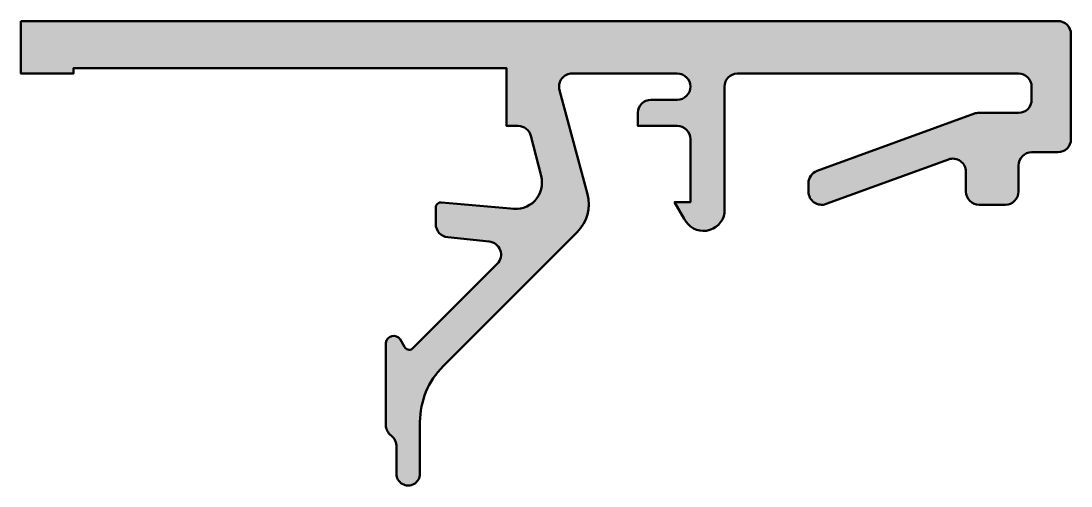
# Model space of a CAD drawing. Extents: x 0.5 to 40.5, y -17.7 to 0.
import ezdxf

# ---------------------------------------------------------------- set-up
doc = ezdxf.new("R2010")
doc.units = 0
doc.layers.add('0S-Alu contour', color=7, linetype='Continuous', lineweight=50)
doc.layers.add('0S-Alu hatch', color=252, linetype='Continuous', lineweight=25)

# ---------------------------------------------------------------- blocks, each defined once
blk = doc.blocks.new('173880__80328877_5C78_4827_976D_F83C66BFE9D3_')
at = {"layer": '0S-Alu hatch'}
h = blk.add_hatch(color=256, dxfattribs=at)
edge = h.paths.add_edge_path()
edge.add_line((0.4999847412109375, 0), (0.4999847412109375, -2))
edge.add_line((0.4999847412109375, -2), (2.499969482421875, -2))
edge.add_line((2.499969482421875, -2), (2.499969482421875, -1.79998779296875))
edge.add_line((2.499969482421875, -1.79998779296875), (19, -1.79998779296875))
edge.add_line((19, -1.79998779296875), (19, -4))
edge.add_line((19, -4), (19.44497680664063, -4))
edge.add_ellipse((19.44603223201999, -4.498065809519933), major_axis=(-0.4980669277672208, 0), ratio=1, start_angle=194.7694204251039, end_angle=270.1214123277691, ccw=False)
edge.add_line((19.92764282226562, -4.371093750000002), (20.3116455078125, -5.903350830078125))
edge.add_ellipse((19.34723133028627, -6.162295882190795), major_axis=(-0.9985726041842061, 0), ratio=1, start_angle=78.4347477370074, end_angle=195.0294322790904, ccw=False)
edge.add_line((19.14703369140623, -7.140594482421869), (16.51734924316406, -6.910720825195312))
edge.add_arc((16.5003292472873, -7.109955279468167), 0.1999601160958034, 85.11724982334312, 179.934289443893)
edge.add_line((16.30036926269531, -7.109725952148438), (16.30036926269531, -7.739715576171871))
edge.add_arc((16.80139228170946, -7.739089835725791), 0.5010234097656094, 180.0715581253361, 264.8400928126092)
edge.add_line((16.75633239746094, -8.23808288574219), (18.33198547363281, -8.401992797851562))
edge.add_ellipse((18.28814983352456, -8.899941255845627), major_axis=(-0.4998742143403351, 0), ratio=1, start_angle=135.0647572960069, end_angle=264.9690794786523, ccw=False)
edge.add_line((18.64201354980468, -9.253005981445318), (15.39959716796875, -12.49539184570312))
edge.add_ellipse((15.29148503289476, -12.32712635215243), major_axis=(-0.200003775139658, 0), ratio=1, start_angle=24.547458216117718, end_angle=122.721119732212, ccw=False)
edge.add_line((15.10955810546875, -12.41021728515624), (14.94467163085937, -12.1246337890625))
edge.add_arc((14.69776348051752, -12.29500458089448), 0.2999830685466978, 34.60633079966674, 173.0836565417521)
edge.add_line((14.39996337890625, -12.25888061523437), (14.39996337890625, -15.39343851625852))
edge.add_arc((14.89996337890641, -15.39343851625852), 0.5000000000001616, 180, 233.2856756975385)
edge.add_ellipse((14.30220089653287, -16.1949801213624), major_axis=(-0.4998944594533734, 0), ratio=1, start_angle=174.6989070625061, end_angle=233.28567569753972, ccw=False)
edge.add_line((14.79995727539062, -16.24116516113281), (14.79995727539062, -17.24501037597656))
edge.add_arc((15.24995422363281, -17.24501800537109), 0.4499969483068631, 179.9990285890416, 359.9990285890417)
edge.add_line((15.699951171875, -17.24502563476318), (15.699951171875, -15.27601623535155))
edge.add_ellipse((18.69205719150679, -15.27388344802485), major_axis=(-2.992106779762144, 0), ratio=1, start_angle=-45.077802102275314, end_angle=0.040840695793292525, ccw=False)
edge.add_line((16.57919311523438, -13.15527343749999), (21.68899536132812, -8.044006347656245))
edge.add_arc((20.62966985239127, -6.984461419619774), 1.498267662472939, 314.9940667498642, 375.0242258421281)
edge.add_line((22.07672119140625, -6.596069335937501), (21.01409912109375, -2.628997802734374))
edge.add_ellipse((21.49774803856415, -2.500442203135961), major_axis=(-0.5004426216444777, 0), ratio=1, start_angle=-89.9259009455875, end_angle=14.885237547700399, ccw=False)
edge.add_line((21.49710083007812, -2.000000000000001), (25.5000114440918, -2))
edge.add_ellipse((25.5000114440918, -2.499994277954101), major_axis=(-0.4999942779541016, 0), ratio=1, start_angle=89.9999999999996, end_angle=269.9999999999996, ccw=False)
edge.add_line((25.5000114440918, -2.999988555908203), (24.5000114440918, -2.999988555908203))
edge.add_arc((24.49974971047658, -3.499726822292981), 0.4997383349251373, 89.96999183143163, 180.0300081685689)
edge.add_line((24.0000114440918, -3.499988555908208), (24.0000114440918, -3.999988555908203))
edge.add_line((24.0000114440918, -3.999988555908203), (25.5000114440918, -3.999988555908203))
edge.add_ellipse((25.5002723818131, -4.499727618186902), major_axis=(-0.4997391304027416, 0), ratio=1, start_angle=179.9700831295418, end_angle=270.02991687045517, ccw=False)
edge.add_line((26.0000114440918, -4.499988555908229), (26.0000114440918, -6.899994850158691))
edge.add_line((26.0000114440918, -6.899994850158691), (25.40000534057617, -6.899994850158692))
edge.add_line((25.40000534057617, -6.899994850158692), (25.76862716674805, -7.531220436096194))
edge.add_arc((26.50091983192851, -7.188229034208612), 0.8086381448125665, 205.0974624132653, 351.1816044714451)
edge.add_line((27.29999923706055, -7.312195777893061), (27.29998779296875, -2.498992919921876))
edge.add_ellipse((27.79806723262325, -2.498204101586346), major_axis=(-0.4980800642877754, 0), ratio=1, start_angle=-87.80865531429208, end_angle=0.0907403920861043, ccw=False)
edge.add_line((27.77902221679688, -2.000488281249997), (38.49994420100818, -1.999946201121356))
edge.add_ellipse((38.49996948242189, -2.499946200482209), major_axis=(-0.5000000000000026, 0), ratio=1, start_angle=180, end_angle=270.002897036613, ccw=False)
edge.add_line((38.99996948242189, -2.499946200482213), (38.99996948242188, -2.99999997179161))
edge.add_ellipse((38.49996948242189, -2.999999971791614), major_axis=(-0.4999999999999929, 0), ratio=1, start_angle=89.9999999999992, end_angle=180, ccw=False)
edge.add_line((38.49996948242188, -3.499999971791609), (36.99098205566411, -3.499999971791604))
edge.add_arc((36.99191922554627, -4.009957055442971), 0.5099579447891709, 90.10529477912418, 109.7099997181154)
edge.add_line((36.81993103027349, -3.529876680775971), (30.8289947509766, -5.71127316515098))
edge.add_arc((31.00059544650012, -6.181554332043398), 0.5006108015593039, 110.0464989106034, 179.9644668779702)
edge.add_line((30.49998474121097, -6.181243868276046), (30.49998474121097, -6.500274629994731))
edge.add_arc((31.00034800316278, -6.499975761111746), 0.5003633512095612, 180.0342229833489, 289.9418727277406)
edge.add_line((31.17100524902348, -6.970336885854109), (35.82896423339847, -5.27398678819785))
edge.add_ellipse((35.99958613489769, -5.744398416842109), major_axis=(-0.5003987746137601, 0), ratio=1, start_angle=180.0469918128014, end_angle=289.93609615876085, ccw=False)
edge.add_line((36.49998474121098, -5.743988008900963), (36.49998474121098, -6.49999997179161))
edge.add_arc((37.00001666127999, -6.499968051722595), 0.5000319210878387, 180.0036575370049, 269.9963424630286)
edge.add_line((36.99998474121096, -6.999999971791607), (37.99998474121097, -6.999999971791606))
edge.add_arc((37.99989024975259, -6.499905480333221), 0.5000945003853337, 270.0108258774961, 359.9891741224759)
edge.add_line((38.49998474121097, -6.499999971791849), (38.49998474121097, -5.499999971791609))
edge.add_ellipse((38.99995410894966, -5.499969339530307), major_axis=(-0.4999693686770858, 0), ratio=1, start_angle=-90.00351041363831, end_angle=0.0035104136661061602, ccw=False)
edge.add_line((38.99998474121097, -4.999999971791611), (39.9999542236328, -4.999999971791606))
edge.add_arc((39.99995422363281, -4.499999971791604), 0.5000000000000018, 269.9999999999992, 360)
edge.add_line((40.49995422363281, -4.499999971791604), (40.49995422363281, -0.5000000000000023))
edge.add_arc((40.00021390168555, -0.4997403219472587), 0.4997403894149837, 359.970227627311, 450.0297723726939)
edge.add_line((39.99995422363281, -1.2e-15), (0.4999847412109375, 0))
at = {"layer": '0S-Alu contour', "color": 7}
for points in [[(0.4999847412109375, 0), (0.4999847412109375, -2), (2.499969482421875, -2), (2.499969482421875, -1.79998779296875), (19, -1.79998779296875), (19, -4), (19.44497680664063, -4)], [(39.99995422363281, -1.2e-15), (0.4999847412109375, 0)], [(40.49995422363281, -4.499999971791604), (40.49995422363281, -0.5000000000000023)], [(21.49710083007812, -2.000000000000001), (25.5000114440918, -2)], [(27.77902221679688, -2.000488281249997), (38.49994420100818, -1.999946201121356)], [(22.07672119140625, -6.596069335937501), (21.01409912109375, -2.628997802734374)], [(27.29999923706055, -7.312195777893061), (27.29998779296875, -2.498992919921876)], [(38.99996948242189, -2.499946200482213), (38.99996948242188, -2.99999997179161)], [(25.5000114440918, -2.999988555908203), (24.5000114440918, -2.999988555908203)], [(24.0000114440918, -3.499988555908208), (24.0000114440918, -3.999988555908203), (25.5000114440918, -3.999988555908203)], [(36.81993103027349, -3.529876680775971), (30.8289947509766, -5.71127316515098)], [(38.49996948242188, -3.499999971791609), (36.99098205566411, -3.499999971791604)], [(19.92764282226562, -4.371093750000002), (20.3116455078125, -5.903350830078125)], [(26.0000114440918, -4.499988555908229), (26.0000114440918, -6.899994850158691), (25.40000534057617, -6.899994850158692), (25.76862716674805, -7.531220436096194)], [(38.99998474121097, -4.999999971791611), (39.9999542236328, -4.999999971791606)], [(31.17100524902348, -6.970336885854109), (35.82896423339847, -5.27398678819785)], [(38.49998474121097, -6.499999971791849), (38.49998474121097, -5.499999971791609)], [(36.49998474121098, -5.743988008900963), (36.49998474121098, -6.49999997179161)], [(30.49998474121097, -6.181243868276046), (30.49998474121097, -6.500274629994731)], [(16.30036926269531, -7.109725952148438), (16.30036926269531, -7.739715576171871)], [(19.14703369140623, -7.140594482421869), (16.51734924316406, -6.910720825195312)], [(36.99998474121096, -6.999999971791607), (37.99998474121097, -6.999999971791606)], [(16.57919311523438, -13.15527343749999), (21.68899536132812, -8.044006347656245)], [(16.75633239746094, -8.23808288574219), (18.33198547363281, -8.401992797851562)], [(18.64201354980468, -9.253005981445318), (15.39959716796875, -12.49539184570312)], [(14.39996337890625, -12.25888061523437), (14.39996337890625, -15.39343851625852)], [(15.10955810546875, -12.41021728515624), (14.94467163085937, -12.1246337890625)], [(15.699951171875, -17.24502563476318), (15.699951171875, -15.27601623535155)], [(14.79995727539062, -16.24116516113281), (14.79995727539062, -17.24501037597656)]]:
    blk.add_lwpolyline(points, dxfattribs=at)
for centre, radius, start, end in [((40.00021390168555, -0.4997403219472587), 0.4997403894149837, 359.970227627311, 90.02977237269396), ((24.49974971047658, -3.499726822292981), 0.4997383349251373, 89.96999183143163, 180.0300081685689), ((36.99191922554627, -4.009957055442971), 0.5099579447891709, 90.10529477912418, 109.7099997181154), ((39.99995422363281, -4.499999971791604), 0.5000000000000018, 269.9999999999992, 0), ((31.00059544650012, -6.181554332043398), 0.5006108015593039, 110.0464989106034, 179.9644668779702), ((20.62966985239127, -6.984461419619774), 1.498267662472939, 314.9940667498642, 15.02422584212817), ((31.00034800316278, -6.499975761111746), 0.5003633512095612, 180.0342229833489, 289.9418727277406), ((37.00001666127999, -6.499968051722595), 0.5000319210878387, 180.0036575370049, 269.9963424630286), ((37.99989024975259, -6.499905480333221), 0.5000945003853337, 270.0108258774961, 359.9891741224759), ((16.5003292472873, -7.109955279468167), 0.1999601160958034, 85.11724982334312, 179.934289443893), ((26.50091983192851, -7.188229034208612), 0.8086381448125665, 205.0974624132653, 351.1816044714451), ((16.80139228170946, -7.739089835725791), 0.5010234097656094, 180.0715581253361, 264.8400928126092), ((14.69776348051752, -12.29500458089448), 0.2999830685466978, 34.60633079966674, 173.0836565417521), ((14.89996337890641, -15.39343851625852), 0.5000000000001616, 180, 233.2856756975385), ((15.24995422363281, -17.24501800537109), 0.4499969483068631, 179.9990285890416, 359.9990285890417)]:
    blk.add_arc(centre, radius, start, end, dxfattribs=at)
at = {"layer": '0S-Alu contour', "color": 7, "extrusion": (0, 0, -1)}
for centre, radius, start, end in [((-21.49774803856415, -2.500442203135961), 0.5004426216444777, 345.1147624522996, 89.92590094558753), ((-25.5000114440918, -2.499994277954101), 0.4999942779541016, 90.0000000000004, 270.0000000000004), ((-38.49996948242189, -2.499946200482209), 0.5000000000000026, 89.99710296338704, 180), ((-27.79806723262325, -2.498204101586346), 0.4980800642877754, 359.9092596079139, 87.80865531429224), ((-38.49996948242189, -2.999999971791614), 0.4999999999999929, 180, 270.0000000000008), ((-19.44603223201999, -4.498065809519933), 0.4980669277672208, 89.87858767223086, 165.2305795748961), ((-25.5002723818131, -4.499727618186902), 0.4997391304027416, 89.97008312954485, 180.0299168704583), ((-38.99995410894966, -5.499969339530307), 0.4999693686770859, 359.9964895863339, 90.0035104136383), ((-35.99958613489769, -5.744398416842109), 0.5003987746137601, 70.06390384123914, 179.9530081871986), ((-19.34723133028627, -6.162295882190795), 0.9985726041842061, 164.9705677209096, 281.5652522629927), ((-18.28814983352456, -8.899941255845627), 0.4998742143403352, 95.03092052134771, 224.9352427039931), ((-15.29148503289476, -12.32712635215243), 0.200003775139658, 237.278880267788, 335.4525417838823), ((-18.69205719150679, -15.27388344802485), 2.992106779762144, 359.9591593042067, 45.07780210227536), ((-14.30220089653287, -16.1949801213624), 0.4998944594533734, 126.7143243024603, 185.301092937494)]:
    blk.add_arc(centre, radius, start, end, dxfattribs=at)
blk = doc.blocks.new('173880__B4EE159A_B8AC_4DD5_9A1A_0F2F38860E24_')
at = {"layer": '0S-Alu contour', "color": 7}
blk.add_blockref('173880__80328877_5C78_4827_976D_F83C66BFE9D3_', (0, 0), dxfattribs=at)

msp = doc.modelspace()

# ---------------------------------------------------------------- block references
at = {"layer": '0S-Alu contour', "color": 7}
msp.add_blockref('173880__B4EE159A_B8AC_4DD5_9A1A_0F2F38860E24_', (0, 0), dxfattribs=at)

doc.saveas('drawing.dxf')
